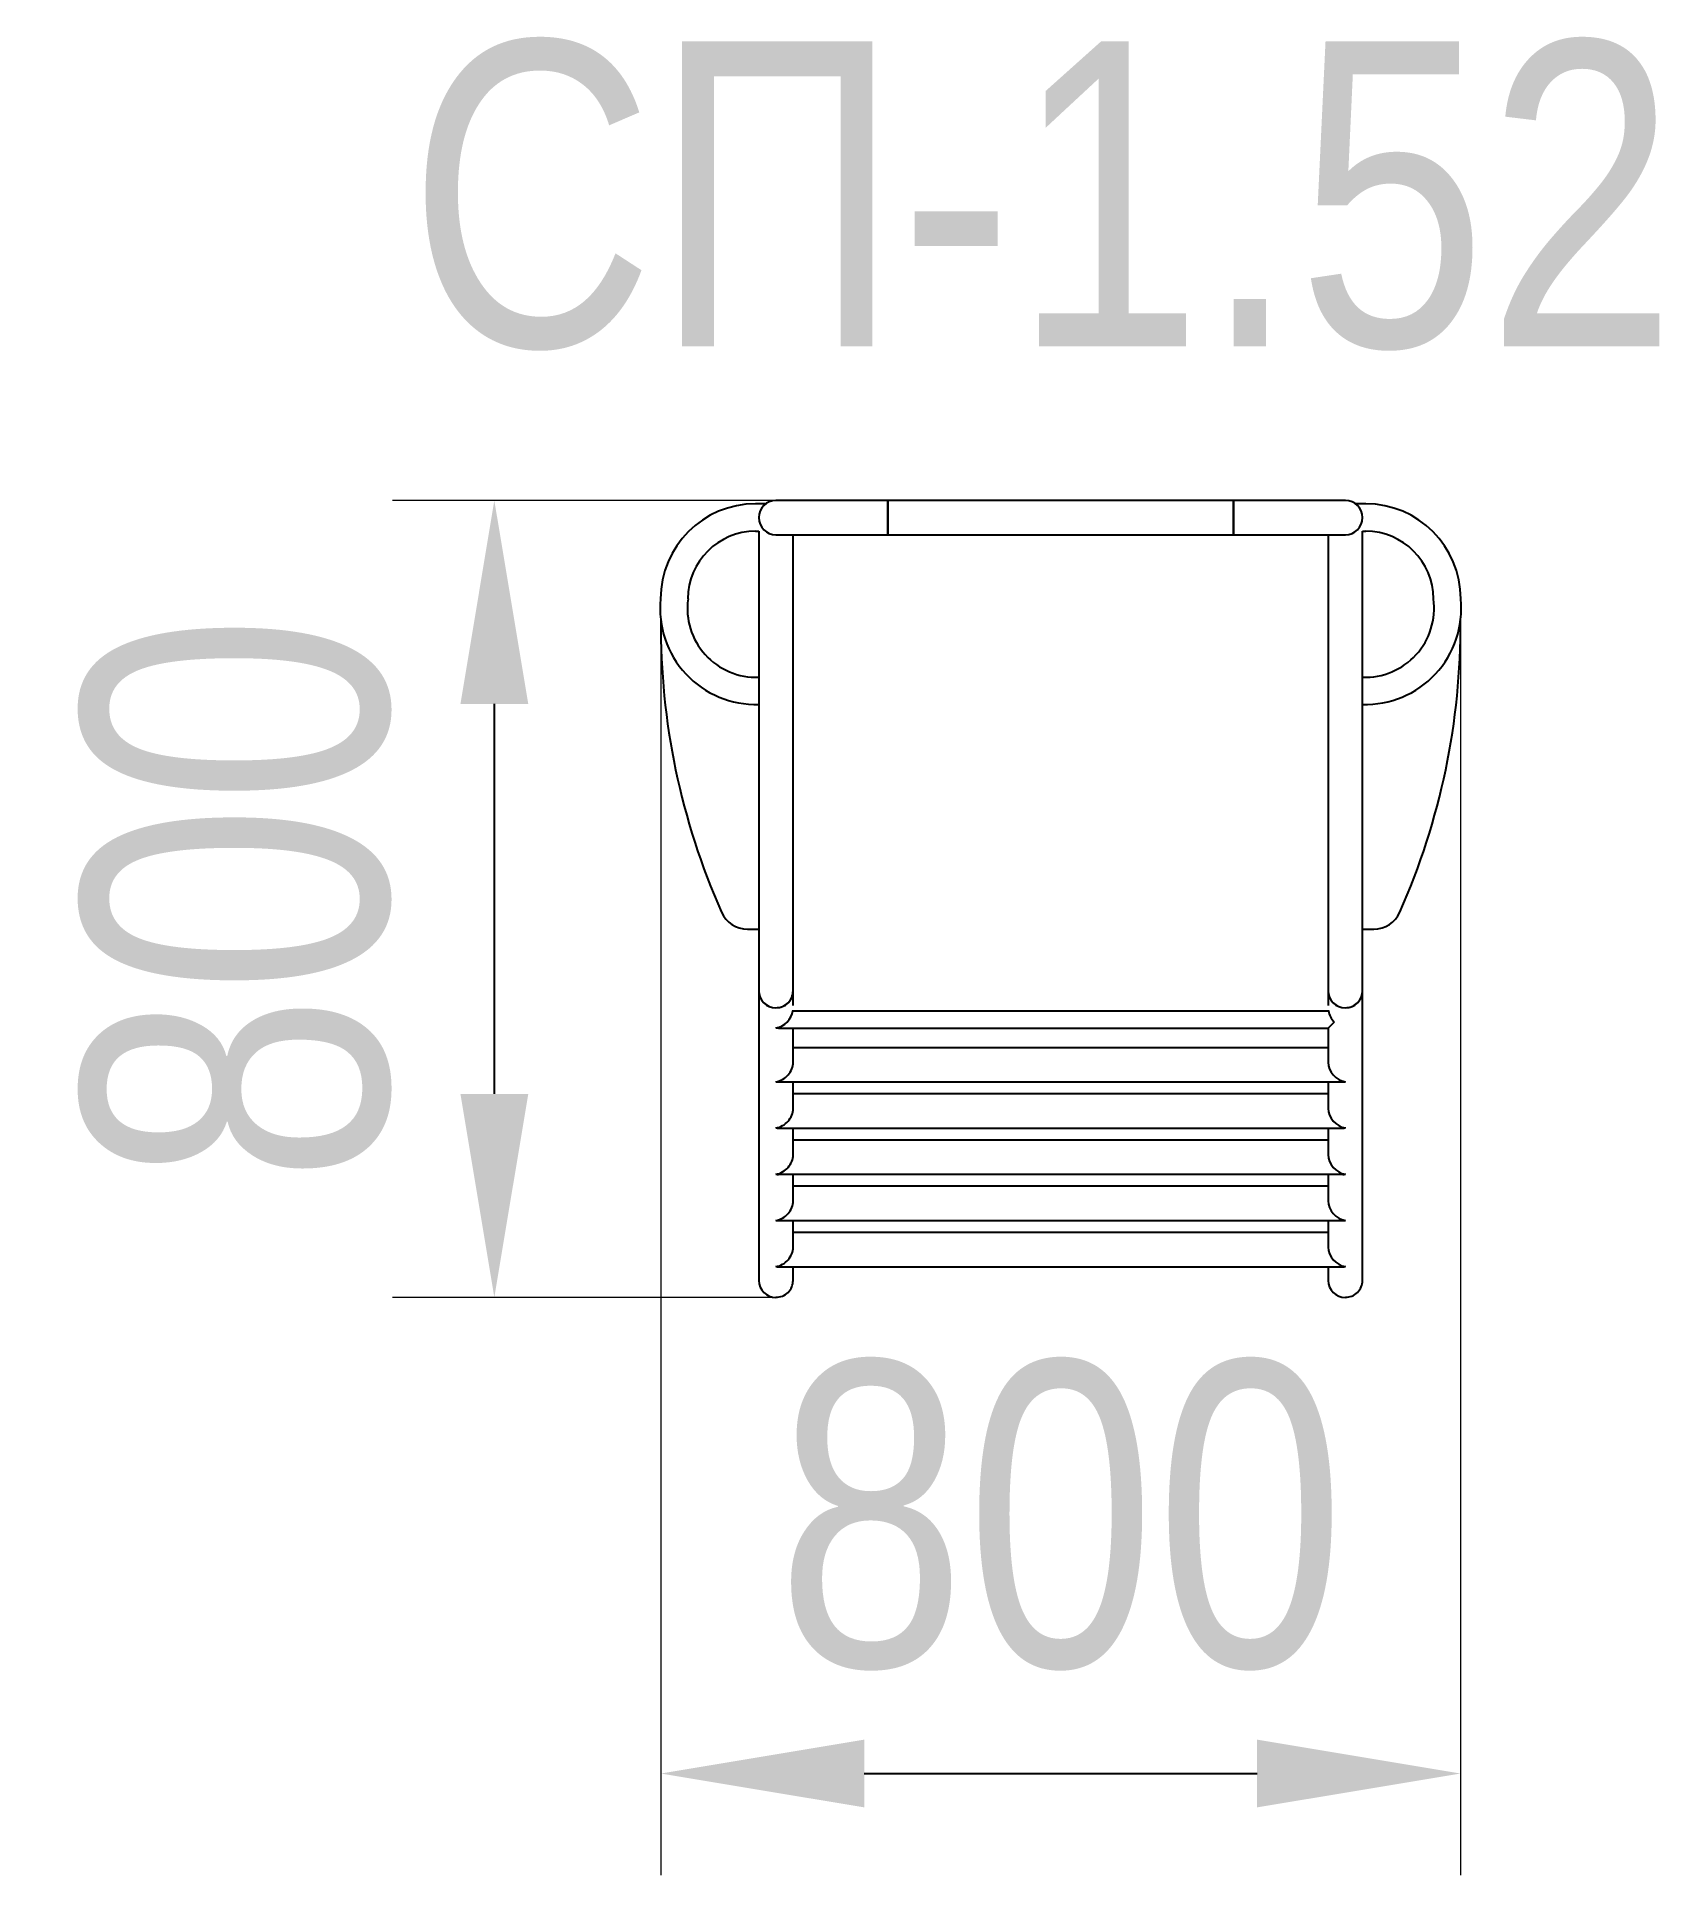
# Model space of a CAD drawing. Header units: millimetres. Extents: x -1009 to 586, y -1046 to 762.
import ezdxf

# ---------------------------------------------------------------- set-up
doc = ezdxf.new("R2010")
doc.units = ezdxf.units.MM
for name, color, linetype in [('DIKOM_АРТИКУЛ', 7, 'Continuous'), ('DIKOM_ОБЪЕКТ', 7, 'Continuous'), ('DIKOM_РАЗМЕР_ОБЪЕКТА', 7, 'Continuous')]:
    doc.layers.add(name, color=color, linetype=linetype)
doc.styles.add('style1', font='arial.ttf', dxfattribs={"width": 0.8})
doc.dimstyles.new('1-50', dxfattribs={"dimtxt": 300, "dimasz": 200, "dimexe": 100, "dimexo": 0, "dimgap": 100, "dimtad": 1, "dimdec": 0, "dimtxsty": 'style1', "dimcen": 0, "dimclrd": 7, "dimclre": 7, "dimadec": 1, "dimazin": 2, "dimtfac": 1, "dimtdec": 0, "dimtmove": 0, "dimatfit": 3, "dimfxl": 0, "dimlwd": 25, "dimlwe": 18, "dimarcsym": 0})

# ---------------------------------------------------------------- blocks, each defined once
blk = doc.blocks.new('*D0')
at = {"layer": 'Defpoints', "color": 0, "transparency": 16777216}
for p in [(-282.4, 306), (-559.4, -477.5), (-282.5, -477.5)]:
    blk.add_point(p, dxfattribs=at)
at = {"layer": 'DIKOM_РАЗМЕР_ОБЪЕКТА', "color": 7, "lineweight": 18, "transparency": 16777216}
for p, q in [((-282.4, 306), (-659.4, 306)), ((-282.5, -477.5), (-659.4, -477.5))]:
    blk.add_line(p, q, dxfattribs=at)
at = {"layer": 'DIKOM_РАЗМЕР_ОБЪЕКТА', "color": 7, "lineweight": 25, "transparency": 16777216}
blk.add_line((-559.4, 106), (-559.4, -277.5), dxfattribs=at)
at = {"layer": 'DIKOM_РАЗМЕР_ОБЪЕКТА', "color": 7, "transparency": 16777216}
for points in [[(-592.7, 106), (-526, 106), (-559.4, 306)], [(-592.7, -277.5), (-526, -277.5), (-559.4, -477.5)]]:
    blk.add_solid(points, dxfattribs=at)
at = {"layer": 'DIKOM_РАЗМЕР_ОБЪЕКТА', "color": 0, "transparency": 16777216, "insert": (-812.6, -85.7), "char_height": 300, "attachment_point": 5, "rotation": 90, "style": 'style1'}
blk.add_mtext('800', dxfattribs=at)
blk = doc.blocks.new('*D1')
at = {"layer": 'Defpoints', "color": 0, "transparency": 16777216}
for p in [(-395.6, 182.4), (390.8, 182.4), (390.8, -945.6)]:
    blk.add_point(p, dxfattribs=at)
at = {"layer": 'DIKOM_РАЗМЕР_ОБЪЕКТА', "color": 7, "lineweight": 18, "transparency": 16777216}
for p, q in [((-395.6, 182.4), (-395.6, -1045.6)), ((390.8, 182.4), (390.8, -1045.6))]:
    blk.add_line(p, q, dxfattribs=at)
at = {"layer": 'DIKOM_РАЗМЕР_ОБЪЕКТА', "color": 7, "lineweight": 25, "transparency": 16777216}
blk.add_line((-195.6, -945.6), (190.8, -945.6), dxfattribs=at)
at = {"layer": 'DIKOM_РАЗМЕР_ОБЪЕКТА', "color": 7, "transparency": 16777216}
for points in [[(-195.6, -912.3), (-195.6, -978.9), (-395.6, -945.6)], [(190.8, -912.3), (190.8, -978.9), (390.8, -945.6)]]:
    blk.add_solid(points, dxfattribs=at)
at = {"layer": 'DIKOM_РАЗМЕР_ОБЪЕКТА', "color": 0, "transparency": 16777216, "insert": (-2.4, -692.4), "char_height": 300, "attachment_point": 5, "style": 'style1'}
blk.add_mtext('800', dxfattribs=at)

msp = doc.modelspace()

# ---------------------------------------------------------------- linework, layer by layer
at = {"layer": 'DIKOM_ОБЪЕКТ'}
for p, q in [((-292.5, 302.6), (-302.4, 302.6)), ((-172.4, 306), (-282.4, 306)), ((167.6, 306), (-172.4, 306)), ((-172.4, 272.3), (-172.4, 306)), ((-172.4, 306), (-172.4, 289.2)), ((277.6, 306), (167.6, 306)), ((167.6, 272.3), (167.6, 306)), ((167.6, 306), (167.6, 289.2)), ((297.6, 302.6), (287.8, 302.6)), ((-302.4, 275.7), (-299.2, 275.7)), ((-299.2, 275.7), (-299.2, 8.2)), ((-282.4, 272.3), (-172.4, 272.3)), ((-265.5, 21.6), (-265.5, 272.3)), ((-172.4, 289.2), (-172.4, 272.3)), ((-172.4, 272.3), (167.6, 272.3)), ((167.6, 289.2), (167.6, 272.3)), ((167.6, 272.3), (277.6, 272.3)), ((260.8, 272.3), (260.8, 21.6)), ((294.5, 275.7), (297.6, 275.7)), ((294.5, 35.1), (294.5, 275.7)), ((-265.5, -176.1), (-265.5, 21.6)), ((260.8, 21.6), (260.8, -176.1)), ((294.5, -176.1), (294.5, 35.1)), ((-299.2, 8.2), (-299.2, -176.1)), ((-310.4, -115.5), (-299.2, -115.5)), ((294.5, -115.5), (305.6, -115.5)), ((-299.2, -176.1), (-299.2, -460.8)), ((-265.5, -190.5), (-265.5, -176.1)), ((260.8, -176.1), (260.8, -190.5)), ((294.5, -460.8), (294.5, -176.1)), ((-266.4, -195.8), (261.6, -195.8)), ((-279.8, -212.7), (260.8, -212.7)), ((-265.5, -246.3), (-265.5, -212.7)), ((266.6, -206.8), (260.8, -212.7)), ((260.8, -212.7), (260.8, -246.3)), ((260.8, -232), (-265.5, -232)), ((-279.8, -265.7), (275.1, -265.7)), ((-265.5, -291.7), (-265.5, -265.7)), ((260.8, -265.7), (260.8, -291.7)), ((260.8, -277.4), (-265.5, -277.4)), ((-279.8, -311.1), (275.1, -311.1)), ((-265.5, -337.1), (-265.5, -311.1)), ((260.8, -322.8), (-265.5, -322.8)), ((260.8, -311.1), (260.8, -337.1)), ((-279.8, -356.5), (275.1, -356.5)), ((-265.5, -382.6), (-265.5, -356.5)), ((260.8, -356.5), (260.8, -382.6)), ((260.8, -368.2), (-265.5, -368.2)), ((-279.8, -401.9), (275.1, -401.9)), ((-265.5, -428), (-265.5, -401.9)), ((260.8, -413.7), (-265.5, -413.7)), ((260.8, -401.9), (260.8, -428)), ((-279.8, -447.4), (275.1, -447.4)), ((-265.5, -460.8), (-265.5, -447.4)), ((260.8, -447.4), (260.8, -460.8))]:
    msp.add_line(p, q, dxfattribs=at)
for centre, radius, start, end in [((-302.4, 209.2), 93.5, 90, 180), ((-282.4, 289.2), 16.9, 90, 270), ((277.6, 289.2), 16.9, 270, 90), ((277.6, 289.2), 16.9, 0, 90), ((297.6, 209.2), 93.5, 0, 90), ((-302.4, 209.2), 66.6, 90, 180), ((277.6, 289.2), 16.9, 270, 0), ((297.6, 209.2), 66.6, 0, 90), ((-302, 199.7), 94.3, 174.2001, 271.6676), ((-301.8, 199.9), 67.7, 172.1342, 272.2196), ((297.1, 199.9), 67.7, 267.7804, 7.8658), ((297.2, 199.7), 94.3, 268.3324, 5.7999), ((297.5, 182.4), 693.1, 179.5655, 203.9362), ((-302.3, 182.4), 693.1, 336.0638, 0.4345), ((-310.4, -87.5), 28, 203.9362, 270), ((305.6, -87.5), 28, 270, 336.0638), ((-282.4, -176), 16.9, 180.4922, 359.5078), ((-282.5, -176), 16.8, 180.3501, 270.2993), ((-282.3, -176), 16.7, 269.6378, 359.7127), ((277.6, -176), 16.9, 180.4922, 359.5078), ((277.5, -176), 16.8, 180.3501, 270.2993), ((277.7, -176), 16.7, 269.6378, 359.7127), ((-282.5, -460.7), 16.8, 180.3501, 270.2993), ((-282.3, -460.7), 16.7, 269.6378, 359.7127), ((277.5, -460.7), 16.8, 180.3501, 270.2993), ((277.7, -460.7), 16.7, 269.6378, 359.7127)]:
    msp.add_arc(centre, radius, start, end, dxfattribs=at)
for centre, major_axis, start_param, end_param in [((-282.4, -195.8), (12.8, 12.8), 4.002134, 5.422644), ((277.6, -195.8), (-12.8, 12.8), 0.860542, 1.570796), ((-282.4, -195.8), (-12.8, 12.8), 2.281051, 2.431338), ((-282.4, -248.8), (12.8, 12.8), 4.002134, 5.572931), ((277.6, -248.8), (-12.8, 12.8), 0.710255, 2.281051), ((-282.4, -248.8), (-12.8, 12.8), 2.281051, 2.431338), ((277.6, -248.8), (12.8, 12.8), 3.851847, 4.002134), ((-282.4, -294.2), (12.8, 12.8), 4.002134, 5.572931), ((277.6, -294.2), (-12.8, 12.8), 0.710255, 2.281051), ((-282.4, -294.2), (-12.8, 12.8), 2.281051, 2.431338), ((277.6, -294.2), (12.8, 12.8), 3.851847, 4.002134), ((-282.4, -339.7), (12.8, 12.8), 4.002134, 5.572931), ((277.6, -339.7), (-12.8, 12.8), 0.710255, 2.281051), ((-282.4, -339.7), (-12.8, 12.8), 2.281051, 2.431338), ((277.6, -339.7), (12.8, 12.8), 3.851847, 4.002134), ((-282.4, -385.1), (12.8, 12.8), 4.002134, 5.572931), ((277.6, -385.1), (-12.8, 12.8), 0.710255, 2.281051), ((-282.4, -385.1), (-12.8, 12.8), 2.281051, 2.431338), ((277.6, -385.1), (12.8, 12.8), 3.851847, 4.002134), ((-282.4, -430.5), (12.8, 12.8), 4.002134, 5.572931), ((277.6, -430.5), (-12.8, 12.8), 0.710255, 2.281051), ((-282.4, -430.5), (-12.8, 12.8), 2.281051, 2.431338), ((277.6, -430.5), (12.8, 12.8), 3.851847, 4.002134)]:
    msp.add_ellipse(centre, major_axis=major_axis, ratio=0.859972, start_param=start_param, end_param=end_param, dxfattribs=at)

# ---------------------------------------------------------------- texts
at = {"layer": 'DIKOM_АРТИКУЛ', "color": 7, "linetype": 'Continuous', "lineweight": 15, "insert": (-644, 757.4), "char_height": 300, "width": 5885.531, "attachment_point": 1, "style": 'style1'}
msp.add_mtext('СП-1.52', dxfattribs=at)

# ---------------------------------------------------------------- dimensions: what is measured, and where the dimension line sits
at = {"layer": 'DIKOM_РАЗМЕР_ОБЪЕКТА'}
dim = msp.add_linear_dim(base=(-559.4, -477.5), p1=(-282.4, 306), p2=(-282.5, -477.5), angle=90, text='800', dimstyle='1-50', dxfattribs=at)
dim.commit()
dim.dimension.update_dxf_attribs({"geometry": '*D0', "text_midpoint": (-559.4, -85.7), "dimtype": 160})
dim = msp.add_linear_dim(base=(390.8, -945.6), p1=(-395.6, 182.4), p2=(390.8, 182.4), text='800', dimstyle='1-50', dxfattribs=at)
dim.commit()
dim.dimension.update_dxf_attribs({"geometry": '*D1', "text_midpoint": (-2.4, -945.6), "dimtype": 160})

doc.saveas('drawing.dxf')
